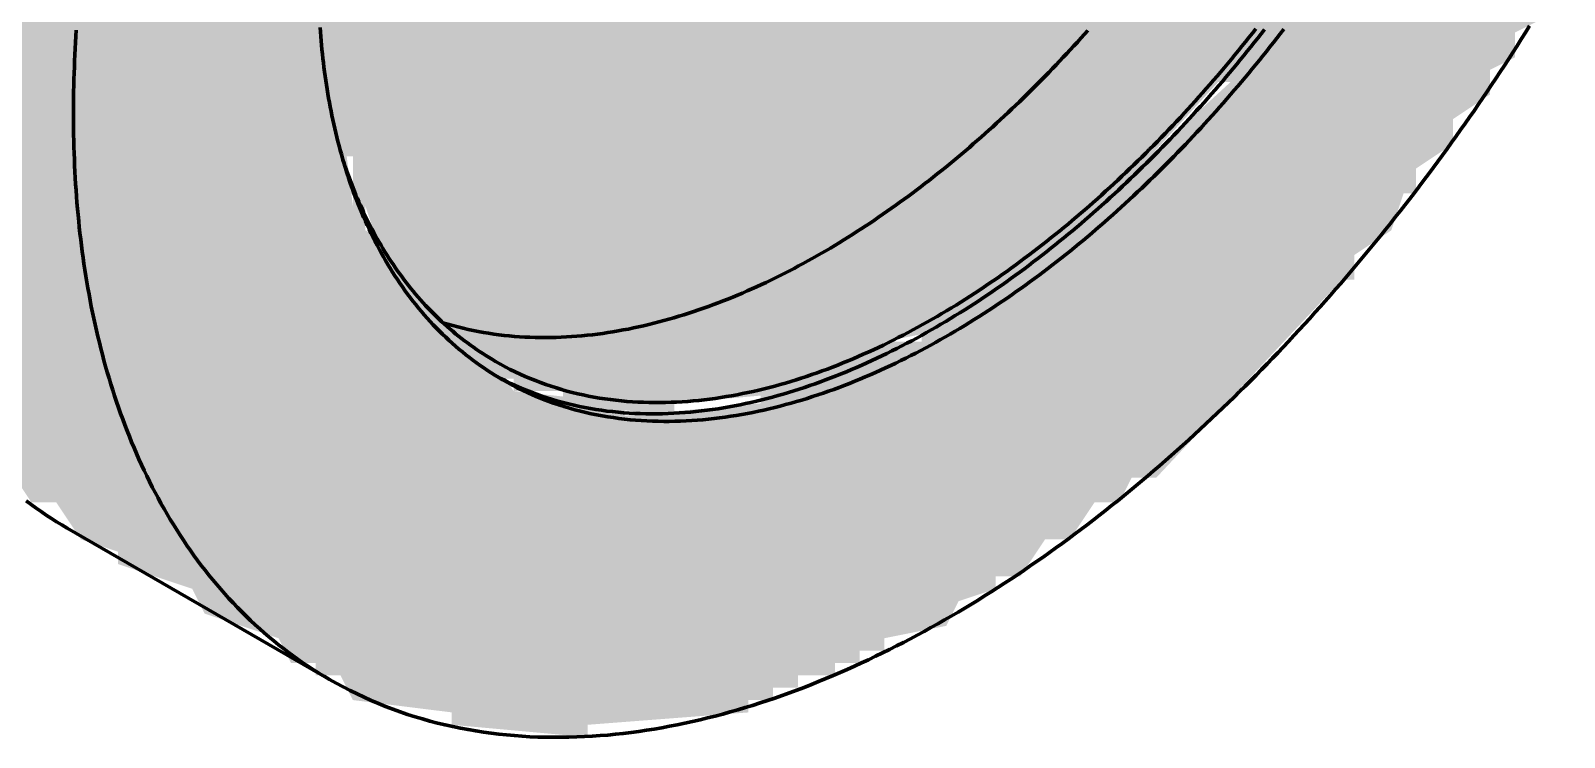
# Model space of a CAD drawing. Header units: millimetres. Extents: x 0 to 420, y 0 to 297.
# Drawn here: x 225.61 to 238.02, y 169.97 to 175.68 of the extents above; entities that cross this region are included whole.
import ezdxf

# ---------------------------------------------------------------- set-up
doc = ezdxf.new("R2010")
doc.units = ezdxf.units.MM
doc.layers.add('01-VISIBLE', color=7, linetype='CONTINUOUS', lineweight=70)
doc.layers.add('13-GRAFICA', color=30, linetype='CONTINUOUS', lineweight=18)

msp = doc.modelspace()

# ---------------------------------------------------------------- hatches: boundary and pattern name
at = {"layer": '13-GRAFICA', "true_color": 0x202020}
h = msp.add_hatch(color=7, dxfattribs=at)
h.dxf.hatch_style = 1
h.paths.add_polyline_path([(224.0185, 174.9682), (223.9185, 174.9682), (223.9185, 177.6682), (224.0185, 177.6682), (224.0185, 178.1682), (224.1185, 178.1682), (224.2185, 179.2682), (224.3185, 179.2682), (224.3185, 179.5682), (224.4185, 179.5682), (224.6185, 180.4682), (224.7185, 180.4682), (224.7185, 180.6682), (224.8185, 180.6682), (225.0185, 181.5682), (225.1185, 181.5682), (225.3185, 182.1682), (225.5185, 182.2682), (225.5185, 182.4682), (225.6185, 182.4682), (225.6185, 182.6682), (225.7185, 182.6682), (225.7185, 182.8682), (225.8185, 182.8682), (225.8185, 183.0682), (225.9185, 183.0682), (226.1185, 183.6682), (226.3185, 183.7682), (226.3185, 183.9682), (226.4185, 183.9682), (226.4185, 184.0682), (226.6185, 184.1682), (226.6185, 184.3682), (226.9185, 184.5682), (226.9185, 184.7682), (227.0185, 184.7682), (227.1185, 185.0682), (227.4185, 185.2682), (227.4185, 185.4682), (228.0185, 186.0254), (228.0185, 177.3682), (228.0185, 175.0682), (228.0185, 170.4682), (227.9185, 170.4682), (227.9185, 170.5682), (227.7185, 170.5682), (227.6185, 170.7682), (227.0185, 170.9682), (226.9185, 171.1682), (226.3185, 171.3682), (226.3185, 171.4682), (226.0185, 171.5682), (225.8185, 171.8682), (225.6185, 171.8682), (225.4185, 172.1682), (225.2185, 172.1682), (225.2185, 172.2682), (224.9185, 172.4682), (224.8185, 172.8682), (224.6185, 172.9682), (224.5185, 173.3682), (224.3185, 173.4682), (224.3185, 173.7682), (224.2185, 173.7682), (224.2185, 174.1682), (224.1185, 174.1682)])
at = {"layer": '13-GRAFICA', "true_color": 0xa5a8ac}
h = msp.add_hatch(color=7, dxfattribs=at)
h.dxf.hatch_style = 1
h.paths.add_polyline_path([(234.0185, 185.4682), (234.3185, 185.4682), (234.3185, 185.5682), (235.6185, 185.6682), (235.6185, 185.5682), (236.4185, 185.4682), (236.5185, 185.2682), (236.7185, 185.2682), (236.8185, 185.0682), (237.0185, 185.0682), (237.0185, 184.9682), (237.2185, 184.8682), (237.3185, 184.4682), (237.5185, 184.3682), (237.5185, 184.1682), (237.6185, 184.1682), (237.6185, 183.9682), (237.7185, 183.9682), (237.7185, 183.6682), (237.8185, 183.6682), (237.9185, 182.7682), (238.0185, 182.7682), (238.0185, 181.3682), (237.9185, 181.3682), (237.9185, 180.7682), (237.8185, 180.7682), (237.7185, 179.7682), (237.6185, 179.7682), (237.6185, 179.4682), (237.5185, 179.4682), (237.5185, 179.2682), (237.4185, 179.2682), (237.2185, 178.3682), (237.1185, 178.3682), (237.1185, 178.1682), (237.0185, 178.1682), (237.0185, 177.9682), (236.9185, 177.9682), (236.9185, 177.7682), (236.8185, 177.7682), (236.6185, 177.1682), (236.4185, 177.0682), (236.3185, 176.6682), (236.1185, 176.5682), (236.1185, 176.3682), (235.9185, 176.2682), (235.9185, 176.0682), (235.6185, 175.8682), (235.6185, 175.6682), (235.3185, 175.4682), (235.3185, 175.2682), (235.2185, 175.2682), (234.1185, 174.0682), (234.0185, 174.0682), (234.0185, 178.9682), (234.0185, 185.3682)])
h = msp.add_hatch(color=7, dxfattribs=at)
h.dxf.hatch_style = 1
h.paths.add_polyline_path([(229.4185, 172.8682), (229.3185, 173.0682), (229.1185, 173.0682), (229.0185, 173.2682), (228.8185, 173.2682), (228.8185, 173.4682), (228.6185, 173.5682), (228.5185, 173.9682), (228.4185, 173.9682), (228.3185, 174.2682), (228.2185, 174.2682), (228.2185, 174.6682), (228.1185, 174.6682), (228.1185, 175.0682), (228.0185, 175.0682), (228.0185, 177.3682), (228.1185, 177.3682), (228.1185, 177.8682), (228.2185, 177.8682), (228.2185, 178.4682), (228.3185, 178.4682), (228.3185, 178.6682), (228.4185, 178.6682), (228.4185, 178.9682), (228.5185, 178.9682), (228.7185, 179.8682), (228.8185, 179.8682), (228.8185, 180.0682), (228.9185, 180.0682), (228.9185, 180.2682), (229.0185, 180.2682), (229.2185, 180.8682), (229.4185, 180.9682), (229.6185, 181.5682), (229.7185, 181.5682), (229.8185, 181.8682), (230.1185, 182.0682), (230.1185, 182.2682), (230.2185, 182.2682), (230.3185, 182.5682), (230.6185, 182.7682), (230.6185, 182.9682), (230.7185, 182.9682), (231.8185, 184.1682), (232.0185, 184.1682), (232.2185, 184.4682), (232.3185, 184.4682), (232.3185, 178.9682), (232.3185, 178.4682), (232.3185, 173.0682), (232.3185, 172.9682), (232.1185, 172.9682), (232.1185, 172.8682), (231.9185, 172.8682), (231.9185, 172.7682), (230.8185, 172.6682), (230.8185, 172.5682), (229.9185, 172.6682), (229.9185, 172.7682), (229.5185, 172.7682), (229.5185, 172.8682)])
at = {"layer": '13-GRAFICA', "true_color": 0x202020}
h = msp.add_hatch(color=7, dxfattribs=at)
h.dxf.hatch_style = 1
h.paths.add_polyline_path([(237.8185, 175.7682), (237.6185, 175.6682), (237.6185, 175.4682), (237.4185, 175.3682), (237.4185, 175.1682), (237.1185, 174.9682), (237.1185, 174.7682), (236.8185, 174.5682), (236.8185, 174.3682), (236.7185, 174.3682), (236.6185, 174.0682), (236.3185, 173.8682), (236.3185, 173.6682), (236.2185, 173.6682), (234.7185, 172.0682), (234.5185, 172.0682), (234.4185, 171.8682), (234.2185, 171.8682), (234.0185, 171.5682), (233.8185, 171.5682), (233.6185, 171.2682), (233.4185, 171.2682), (233.4185, 171.1682), (233.1185, 171.0682), (233.0185, 170.8682), (232.5185, 170.7682), (232.5185, 170.6682), (232.3185, 170.6682), (232.3185, 170.5682), (232.1185, 170.5682), (232.1185, 170.4682), (231.8185, 170.4682), (231.8185, 170.3682), (231.6185, 170.3682), (231.6185, 170.2682), (231.4185, 170.2682), (231.4185, 170.1682), (230.1185, 170.0682), (230.1185, 169.9682), (229.0185, 170.0682), (229.0185, 170.1682), (228.2185, 170.2682), (228.1185, 170.4682), (228.0185, 170.4682), (228.0185, 175.0682), (228.1185, 175.0682), (228.2185, 174.2682), (228.3185, 174.2682), (228.3185, 174.0682), (228.5185, 173.9682), (228.6185, 173.5682), (228.8185, 173.4682), (228.8185, 173.2682), (229.0185, 173.2682), (229.1185, 173.0682), (229.3185, 173.0682), (229.5185, 172.7682), (230.4185, 172.6682), (230.4185, 172.5682), (231.5185, 172.6682), (231.5185, 172.7682), (231.9185, 172.7682), (231.9185, 172.8682), (232.1185, 172.8682), (232.1185, 172.9682), (232.3185, 172.9682), (232.3185, 173.0682), (232.5185, 173.0682), (232.5185, 173.1682), (232.8185, 173.1682), (232.8185, 173.2682), (233.0185, 173.2682), (233.2185, 173.5682), (233.4185, 173.5682), (233.5185, 173.7682), (233.7185, 173.7682), (233.9185, 174.0682), (234.1185, 174.0682), (234.1185, 174.1682), (235.3185, 175.2682), (235.3185, 175.4682), (235.6185, 175.6682), (235.6185, 175.8682), (235.9185, 176.0682), (235.9185, 176.2682), (236.0185, 176.2682), (236.1185, 176.5682), (236.3185, 176.6682), (236.4185, 177.0682), (236.6185, 177.1682), (236.6185, 177.3682), (236.7185, 177.3682), (236.7185, 177.5682), (236.8185, 177.5682), (236.8185, 177.7682), (236.9185, 177.7682), (236.9185, 177.9682), (237.0185, 177.9682), (237.0185, 178.1682), (237.1185, 178.1682), (237.1185, 178.3682), (237.2185, 178.3682), (237.4185, 179.2682), (237.5185, 179.2682), (237.6185, 179.7682), (237.7185, 179.7682), (237.7185, 180.2682), (237.8185, 180.2682), (237.8185, 180.7682), (237.9185, 180.7682), (237.9185, 181.3682), (238.0185, 181.3682), (238.0185, 176.3682)])
at = {"layer": '13-GRAFICA', "true_color": 0xa5a8ac}
h = msp.add_hatch(color=7, dxfattribs=at)
h.dxf.hatch_style = 1
h.paths.add_polyline_path([(233.9185, 174.0682), (233.7185, 173.7682), (233.5185, 173.7682), (233.4185, 173.5682), (233.2185, 173.5682), (233.0185, 173.2682), (232.5185, 173.1682), (232.5185, 173.0682), (232.3185, 173.0682), (232.3185, 178.4682), (232.4185, 178.4682), (232.4185, 178.2682), (232.7185, 178.1682), (232.7185, 178.0682), (233.7185, 178.3682), (233.7185, 178.5682), (233.9185, 178.6682), (233.9185, 178.9682), (234.0185, 178.9682), (234.0185, 174.0682)])

# ---------------------------------------------------------------- linework, layer by layer
at = {"layer": '01-VISIBLE'}
msp.add_line((225.9077, 171.6597), (228.0291, 170.4349), dxfattribs=at)
for points in [[(225.9813, 175.6889), (225.9781, 175.6391), (225.975, 175.5893), (225.9723, 175.5395), (225.9697, 175.4896), (225.9674, 175.4398), (225.9654, 175.3899), (225.9636, 175.34), (225.962, 175.2902), (225.9607, 175.2403), (225.9597, 175.1904), (225.9589, 175.1405), (225.9583, 175.0906), (225.958, 175.0407), (225.958, 174.9908), (225.9583, 174.9409), (225.9588, 174.891), (225.9596, 174.8411), (225.9606, 174.7912), (225.962, 174.7413), (225.9636, 174.6914), (225.9655, 174.6415), (225.9677, 174.5917), (225.9701, 174.5418), (225.9729, 174.492), (225.9759, 174.4422), (225.9792, 174.3924), (225.9829, 174.3426), (225.9868, 174.2929), (225.9911, 174.2432), (225.9956, 174.1935), (226.0005, 174.1438), (226.0056, 174.0942), (226.0111, 174.0446), (226.0169, 173.995), (226.023, 173.9455), (226.0295, 173.896), (226.0362, 173.8465), (226.0434, 173.7971), (226.0508, 173.7478), (226.0586, 173.6985), (226.0667, 173.6493), (226.0752, 173.6001), (226.084, 173.551), (226.0932, 173.5019), (226.1027, 173.4529), (226.1126, 173.404), (226.1228, 173.3552), (226.1335, 173.3064), (226.1444, 173.2577), (226.1558, 173.2091), (226.1676, 173.1606), (226.1797, 173.1122), (226.1922, 173.0639), (226.2051, 173.0157), (226.2184, 172.9676), (226.2321, 172.9196), (226.2462, 172.8717), (226.2607, 172.824), (226.2756, 172.7764), (226.291, 172.7289), (226.3067, 172.6815), (226.3229, 172.6343), (226.3395, 172.5873), (226.3565, 172.5404), (226.374, 172.4936), (226.3919, 172.447), (226.4103, 172.4006), (226.4291, 172.3544), (226.4483, 172.3083), (226.468, 172.2625), (226.4882, 172.2168), (226.5088, 172.1714), (226.5299, 172.1262), (226.5514, 172.0811), (226.5734, 172.0364), (226.5959, 171.9918), (226.6189, 171.9475), (226.6424, 171.9035), (226.6663, 171.8597), (226.6908, 171.8162), (226.7157, 171.773), (226.7411, 171.73), (226.767, 171.6874), (226.7934, 171.645), (226.8204, 171.603), (226.8478, 171.5613), (226.8757, 171.5199), (226.9041, 171.4789), (226.933, 171.4382), (226.9625, 171.3979), (226.9924, 171.358), (227.0229, 171.3185), (227.0538, 171.2794), (227.0853, 171.2406), (227.1173, 171.2023), (227.1498, 171.1644), (227.1827, 171.127), (227.2162, 171.09), (227.2502, 171.0534), (227.2847, 171.0174), (227.3197, 170.9818), (227.3552, 170.9467), (227.3912, 170.9121), (227.4276, 170.878), (227.4646, 170.8445), (227.502, 170.8115), (227.5399, 170.779), (227.5782, 170.7471), (227.6171, 170.7157), (227.6563, 170.6849), (227.696, 170.6547), (227.7362, 170.6251), (227.7768, 170.5961), (227.8178, 170.5676), (227.8593, 170.5398), (227.9011, 170.5127), (227.9434, 170.4861), (227.986, 170.4602), (228.0291, 170.4349)], [(227.9532, 175.7092), (227.9558, 175.6733), (227.9586, 175.6375), (227.9617, 175.6017), (227.965, 175.5659), (227.9685, 175.5302), (227.9722, 175.4944), (227.9761, 175.4587), (227.9803, 175.423), (227.9847, 175.3874), (227.9894, 175.3518), (227.9942, 175.3162), (227.9994, 175.2806), (228.0047, 175.2451), (228.0103, 175.2096), (228.0162, 175.1741), (228.0223, 175.1387), (228.0286, 175.1033), (228.0352, 175.068), (228.0421, 175.0327), (228.0492, 174.9975), (228.0566, 174.9624), (228.0642, 174.9273), (228.0721, 174.8922), (228.0803, 174.8572), (228.0888, 174.8223), (228.0975, 174.7874), (228.1065, 174.7527), (228.1158, 174.718), (228.1254, 174.6833), (228.1353, 174.6488), (228.1454, 174.6143), (228.1559, 174.5799), (228.1666, 174.5456), (228.1776, 174.5114), (228.189, 174.4774), (228.2006, 174.4434), (228.2126, 174.4095), (228.2248, 174.3757), (228.2374, 174.342), (228.2503, 174.3085), (228.2635, 174.2751), (228.2771, 174.2418), (228.2909, 174.2087), (228.3051, 174.1756), (228.3196, 174.1428), (228.3345, 174.1101), (228.3496, 174.0775), (228.3652, 174.0451), (228.381, 174.0128), (228.3972, 173.9808), (228.4138, 173.9489), (228.4307, 173.9172), (228.4479, 173.8856), (228.4655, 173.8543), (228.4834, 173.8232), (228.5017, 173.7923), (228.5204, 173.7615), (228.5394, 173.7311), (228.5588, 173.7008), (228.5785, 173.6708), (228.5986, 173.641), (228.6191, 173.6115), (228.6399, 173.5822), (228.6611, 173.5532), (228.6827, 173.5244), (228.7046, 173.496), (228.7269, 173.4678), (228.7496, 173.4399), (228.7726, 173.4123), (228.796, 173.385), (228.8197, 173.3581), (228.8438, 173.3314), (228.8683, 173.3051), (228.8931, 173.2792), (228.9183, 173.2535), (228.9439, 173.2283), (228.9698, 173.2034), (228.996, 173.1788), (229.0226, 173.1547), (229.0496, 173.1309), (229.0768, 173.1075), (229.1045, 173.0845), (229.1324, 173.062), (229.1607, 173.0398), (229.1893, 173.018), (229.2182, 172.9967), (229.2474, 172.9758), (229.277, 172.9554), (229.3068, 172.9353), (229.337, 172.9158), (229.3674, 172.8967), (229.3981, 172.878), (229.4291, 172.8598)], [(228.0291, 170.4349), (228.084, 170.4039), (228.1395, 170.3739), (228.1955, 170.345), (228.2521, 170.3172), (228.3092, 170.2904), (228.3667, 170.2647), (228.4248, 170.2401), (228.4833, 170.2165), (228.5422, 170.1941), (228.6015, 170.1727), (228.6612, 170.1524), (228.7213, 170.1332), (228.7817, 170.1151), (228.8424, 170.0981), (228.9034, 170.0821), (228.9647, 170.0672), (229.0262, 170.0534), (229.088, 170.0406), (229.1499, 170.0289), (229.2121, 170.0182), (229.2744, 170.0086), (229.3369, 170), (229.3995, 169.9924), (229.4622, 169.9858), (229.525, 169.9802), (229.5879, 169.9756), (229.6508, 169.9719), (229.7138, 169.9692), (229.7769, 169.9674), (229.8399, 169.9666), (229.903, 169.9666), (229.966, 169.9676), (230.0291, 169.9694), (230.0921, 169.9722), (230.155, 169.9757), (230.2179, 169.9802), (230.2808, 169.9854), (230.3435, 169.9915), (230.4062, 169.9984), (230.4688, 170.0061), (230.5313, 170.0145), (230.5937, 170.0237), (230.6559, 170.0337), (230.7181, 170.0443), (230.7801, 170.0558), (230.842, 170.0679), (230.9037, 170.0807), (230.9653, 170.0942), (231.0268, 170.1084), (231.0881, 170.1232), (231.1492, 170.1387), (231.2102, 170.1548), (231.2709, 170.1716), (231.3316, 170.1889), (231.392, 170.2069), (231.4523, 170.2254), (231.5124, 170.2446), (231.5723, 170.2643), (231.632, 170.2846), (231.6915, 170.3054), (231.7508, 170.3267), (231.81, 170.3486), (231.8689, 170.371), (231.9277, 170.394), (231.9862, 170.4174), (232.0445, 170.4413), (232.1027, 170.4657), (232.1606, 170.4906), (232.2184, 170.516), (232.2759, 170.5418), (232.3332, 170.5681), (232.3903, 170.5948), (232.4472, 170.622), (232.5039, 170.6496), (232.5604, 170.6776), (232.6167, 170.706), (232.6728, 170.7349), (232.7286, 170.7641), (232.7843, 170.7938), (232.8397, 170.8238), (232.895, 170.8543), (232.95, 170.8851), (233.0048, 170.9163), (233.0594, 170.9478), (233.1138, 170.9797), (233.168, 171.012), (233.2219, 171.0446), (233.2757, 171.0776), (233.3292, 171.1109), (233.3826, 171.1445), (233.4357, 171.1785), (233.4886, 171.2128), (233.5413, 171.2474), (233.5938, 171.2824), (233.6461, 171.3176), (233.6982, 171.3532), (233.75, 171.389), (233.8017, 171.4252), (233.8532, 171.4616), (233.9044, 171.4984), (233.9554, 171.5354), (234.0063, 171.5728), (234.0569, 171.6104), (234.1073, 171.6482), (234.1575, 171.6864), (234.2075, 171.7248), (234.2573, 171.7635), (234.3069, 171.8024), (234.3563, 171.8416), (234.4055, 171.8811), (234.4545, 171.9208), (234.5033, 171.9608), (234.5518, 172.001), (234.6002, 172.0414), (234.6484, 172.0821), (234.6964, 172.123), (234.7441, 172.1642), (234.7917, 172.2056), (234.8391, 172.2472), (234.8862, 172.2891), (234.9332, 172.3312), (234.98, 172.3735), (235.0265, 172.416), (235.0729, 172.4587), (235.1191, 172.5017), (235.165, 172.5448), (235.2108, 172.5882), (235.2564, 172.6318), (235.3018, 172.6756), (235.3469, 172.7196), (235.3919, 172.7638), (235.4367, 172.8082), (235.4813, 172.8527), (235.5257, 172.8975), (235.5699, 172.9425), (235.6139, 172.9877), (235.6577, 173.033), (235.7013, 173.0786), (235.7448, 173.1243), (235.788, 173.1702), (235.831, 173.2163), (235.8739, 173.2626), (235.9165, 173.309), (235.9589, 173.3557), (236.0012, 173.4025), (236.0433, 173.4495), (236.0851, 173.4966), (236.1268, 173.5439), (236.1683, 173.5914), (236.2096, 173.6391), (236.2507, 173.6869), (236.2916, 173.7349), (236.3323, 173.783), (236.3728, 173.8314), (236.4132, 173.8798), (236.4533, 173.9285), (236.4933, 173.9773), (236.533, 174.0262), (236.5726, 174.0753), (236.612, 174.1246), (236.6511, 174.174), (236.6901, 174.2235), (236.7289, 174.2732), (236.7675, 174.3231), (236.806, 174.3731), (236.8442, 174.4233), (236.8822, 174.4736), (236.9201, 174.524), (236.9577, 174.5746), (236.9952, 174.6253), (237.0324, 174.6762), (237.0695, 174.7272), (237.1064, 174.7783), (237.1431, 174.8296), (237.1796, 174.8811), (237.2159, 174.9326), (237.252, 174.9843), (237.2879, 175.0361), (237.3236, 175.0881), (237.3592, 175.1402), (237.3945, 175.1924), (237.4297, 175.2448), (237.4646, 175.2973), (237.4994, 175.3499), (237.534, 175.4026), (237.5683, 175.4555), (237.6025, 175.5085), (237.6365, 175.5616), (237.6703, 175.6148), (237.7039, 175.6682), (237.7373, 175.7217)], [(228.9471, 173.3212), (228.9874, 173.309), (229.0279, 173.2974), (229.0686, 173.2865), (229.1095, 173.2763), (229.1505, 173.2668), (229.1917, 173.2579), (229.233, 173.2497), (229.2744, 173.2422), (229.316, 173.2353), (229.3576, 173.229), (229.3994, 173.2234), (229.4412, 173.2184), (229.4831, 173.2141), (229.5251, 173.2104), (229.5671, 173.2073), (229.6091, 173.2048), (229.6512, 173.2029), (229.6933, 173.2015), (229.7354, 173.2008), (229.7775, 173.2007), (229.8197, 173.2011), (229.8618, 173.2021), (229.9039, 173.2036), (229.9459, 173.2057), (229.988, 173.2083), (230.03, 173.2114), (230.0719, 173.2151), (230.1139, 173.2193), (230.1557, 173.2239), (230.1975, 173.2291), (230.2393, 173.2348), (230.2809, 173.2409), (230.3225, 173.2475), (230.3641, 173.2546), (230.4055, 173.2621), (230.4469, 173.2701), (230.4881, 173.2785), (230.5293, 173.2873), (230.5704, 173.2966), (230.6114, 173.3063), (230.6523, 173.3164), (230.6931, 173.3269), (230.7338, 173.3378), (230.7744, 173.3491), (230.8148, 173.3608), (230.8552, 173.3728), (230.8954, 173.3853), (230.9356, 173.3981), (230.9756, 173.4112), (231.0155, 173.4247), (231.0553, 173.4386), (231.0949, 173.4528), (231.1345, 173.4673), (231.1739, 173.4821), (231.2132, 173.4973), (231.2523, 173.5128), (231.2914, 173.5286), (231.3303, 173.5448), (231.3691, 173.5612), (231.4077, 173.5779), (231.4463, 173.5949), (231.4847, 173.6122), (231.5229, 173.6298), (231.5611, 173.6477), (231.5991, 173.6659), (231.637, 173.6843), (231.6747, 173.703), (231.7123, 173.7219), (231.7498, 173.7411), (231.7872, 173.7606), (231.8244, 173.7803), (231.8615, 173.8003), (231.8984, 173.8205), (231.9353, 173.841), (231.972, 173.8616), (232.0085, 173.8826), (232.0449, 173.9037), (232.0812, 173.9251), (232.1174, 173.9467), (232.1534, 173.9685), (232.1893, 173.9905), (232.2251, 174.0128), (232.2607, 174.0353), (232.2962, 174.0579), (232.3316, 174.0808), (232.3668, 174.1039), (232.4019, 174.1272), (232.4369, 174.1506), (232.4718, 174.1743), (232.5065, 174.1982), (232.5411, 174.2222), (232.5755, 174.2465), (232.6098, 174.2709), (232.644, 174.2955), (232.6781, 174.3203), (232.712, 174.3452), (232.7458, 174.3704), (232.7795, 174.3957), (232.813, 174.4212), (232.8464, 174.4468), (232.8797, 174.4726), (232.9128, 174.4986), (232.9459, 174.5248), (232.9788, 174.5511), (233.0115, 174.5776), (233.0442, 174.6042), (233.0767, 174.631), (233.1091, 174.6579), (233.1413, 174.685), (233.1735, 174.7122), (233.2055, 174.7396), (233.2373, 174.7672), (233.2691, 174.7948), (233.3007, 174.8227), (233.3322, 174.8506), (233.3636, 174.8787), (233.3948, 174.907), (233.4259, 174.9354), (233.4569, 174.9639), (233.4878, 174.9925), (233.5186, 175.0213), (233.5492, 175.0503), (233.5797, 175.0793), (233.6101, 175.1085), (233.6403, 175.1378), (233.6704, 175.1673), (233.7004, 175.1968), (233.7303, 175.2265), (233.7601, 175.2563), (233.7897, 175.2863), (233.8192, 175.3163), (233.8486, 175.3465), (233.8779, 175.3768), (233.907, 175.4072), (233.936, 175.4377), (233.9649, 175.4684), (233.9937, 175.4991), (234.0224, 175.53), (234.0509, 175.561), (234.0793, 175.5921), (234.1076, 175.6233), (234.1358, 175.6546), (234.1638, 175.6861)], [(229.373, 173.0076), (229.412, 172.9856), (229.4514, 172.9643), (229.4912, 172.9438), (229.5313, 172.924), (229.5719, 172.905), (229.6127, 172.8868), (229.654, 172.8693), (229.6955, 172.8526), (229.7373, 172.8366), (229.7794, 172.8214), (229.8218, 172.807), (229.8645, 172.7934), (229.9074, 172.7805), (229.9505, 172.7685), (229.9938, 172.7571), (230.0373, 172.7466), (230.081, 172.7367), (230.1248, 172.7277), (230.1688, 172.7194), (230.2129, 172.7118), (230.2572, 172.705), (230.3015, 172.6988), (230.346, 172.6934), (230.3905, 172.6888), (230.4351, 172.6848), (230.4798, 172.6815), (230.5245, 172.6789), (230.5692, 172.677), (230.6139, 172.6757), (230.6587, 172.6751), (230.7035, 172.6751), (230.7482, 172.6758), (230.793, 172.6771), (230.8377, 172.6791), (230.8824, 172.6816), (230.9271, 172.6848), (230.9717, 172.6885), (231.0163, 172.6928), (231.0608, 172.6977), (231.1052, 172.7031), (231.1496, 172.7091), (231.1939, 172.7157), (231.2381, 172.7227), (231.2822, 172.7303), (231.3262, 172.7384), (231.3702, 172.747), (231.414, 172.7561), (231.4577, 172.7657), (231.5014, 172.7758), (231.5449, 172.7863), (231.5883, 172.7973), (231.6316, 172.8088), (231.6747, 172.8207), (231.7178, 172.833), (231.7607, 172.8457), (231.8035, 172.8589), (231.8461, 172.8725), (231.8887, 172.8865), (231.9311, 172.9009), (231.9733, 172.9157), (232.0155, 172.9308), (232.0574, 172.9464), (232.0993, 172.9623), (232.141, 172.9786), (232.1826, 172.9952), (232.224, 173.0122), (232.2653, 173.0295), (232.3064, 173.0472), (232.3474, 173.0652), (232.3882, 173.0835), (232.4289, 173.1022), (232.4695, 173.1212), (232.5099, 173.1404), (232.5502, 173.16), (232.5903, 173.1799), (232.6302, 173.2001), (232.67, 173.2206), (232.7097, 173.2414), (232.7492, 173.2624), (232.7886, 173.2838), (232.8278, 173.3054), (232.8669, 173.3272), (232.9058, 173.3494), (232.9445, 173.3718), (232.9832, 173.3944), (233.0216, 173.4174), (233.0599, 173.4405), (233.0981, 173.4639), (233.1361, 173.4876), (233.174, 173.5115), (233.2117, 173.5356), (233.2493, 173.5599), (233.2867, 173.5845), (233.324, 173.6093), (233.3611, 173.6343), (233.3981, 173.6596), (233.4349, 173.685), (233.4716, 173.7107), (233.5081, 173.7366), (233.5445, 173.7627), (233.5807, 173.789), (233.6168, 173.8155), (233.6528, 173.8422), (233.6886, 173.8691), (233.7242, 173.8962), (233.7597, 173.9234), (233.7951, 173.9509), (233.8303, 173.9786), (233.8653, 174.0064), (233.9003, 174.0344), (233.935, 174.0626), (233.9697, 174.091), (234.0042, 174.1195), (234.0385, 174.1483), (234.0727, 174.1771), (234.1068, 174.2062), (234.1407, 174.2354), (234.1745, 174.2648), (234.2081, 174.2944), (234.2416, 174.3241), (234.2749, 174.354), (234.3081, 174.384), (234.3412, 174.4142), (234.3741, 174.4445), (234.4069, 174.475), (234.4395, 174.5057), (234.472, 174.5365), (234.5044, 174.5674), (234.5366, 174.5985), (234.5687, 174.6297), (234.6006, 174.6611), (234.6324, 174.6926), (234.6641, 174.7243), (234.6956, 174.7561), (234.727, 174.788), (234.7582, 174.8201), (234.7893, 174.8523), (234.8203, 174.8846), (234.8511, 174.9171), (234.8818, 174.9497), (234.9124, 174.9824), (234.9428, 175.0153), (234.9731, 175.0483), (235.0032, 175.0814), (235.0332, 175.1146), (235.0631, 175.1479), (235.0928, 175.1814), (235.1224, 175.215), (235.1519, 175.2487), (235.1812, 175.2826), (235.2104, 175.3165), (235.2394, 175.3506), (235.2683, 175.3848), (235.2971, 175.4191), (235.3257, 175.4535), (235.3542, 175.488), (235.3826, 175.5227), (235.4108, 175.5574), (235.4389, 175.5923), (235.4669, 175.6273), (235.4947, 175.6624), (235.5224, 175.6975)], [(229.3764, 172.8911), (229.4162, 172.8699), (229.4564, 172.8495), (229.497, 172.8298), (229.538, 172.8109), (229.5793, 172.7928), (229.6209, 172.7754), (229.6628, 172.7588), (229.705, 172.743), (229.7475, 172.7279), (229.7903, 172.7136), (229.8333, 172.7001), (229.8766, 172.6874), (229.9201, 172.6754), (229.9637, 172.6642), (230.0076, 172.6537), (230.0517, 172.644), (230.0959, 172.6351), (230.1402, 172.6269), (230.1847, 172.6194), (230.2293, 172.6127), (230.274, 172.6067), (230.3187, 172.6014), (230.3636, 172.5968), (230.4085, 172.5929), (230.4535, 172.5898), (230.4985, 172.5873), (230.5436, 172.5854), (230.5887, 172.5843), (230.6338, 172.5838), (230.6789, 172.5839), (230.724, 172.5847), (230.769, 172.5861), (230.8141, 172.5881), (230.8591, 172.5908), (230.9041, 172.594), (230.949, 172.5978), (230.9939, 172.6022), (231.0387, 172.6072), (231.0835, 172.6127), (231.1282, 172.6188), (231.1728, 172.6255), (231.2173, 172.6326), (231.2617, 172.6403), (231.3061, 172.6485), (231.3503, 172.6572), (231.3945, 172.6664), (231.4385, 172.676), (231.4825, 172.6862), (231.5263, 172.6968), (231.57, 172.7079), (231.6136, 172.7194), (231.6571, 172.7314), (231.7004, 172.7438), (231.7437, 172.7566), (231.7868, 172.7699), (231.8297, 172.7836), (231.8726, 172.7977), (231.9153, 172.8121), (231.9579, 172.827), (232.0003, 172.8423), (232.0426, 172.8579), (232.0848, 172.8739), (232.1268, 172.8903), (232.1687, 172.907), (232.2104, 172.9241), (232.252, 172.9415), (232.2934, 172.9593), (232.3347, 172.9774), (232.3759, 172.9958), (232.4169, 173.0146), (232.4578, 173.0336), (232.4985, 173.053), (232.5391, 173.0727), (232.5795, 173.0927), (232.6198, 173.113), (232.6599, 173.1336), (232.6999, 173.1545), (232.7397, 173.1756), (232.7794, 173.1971), (232.8189, 173.2188), (232.8583, 173.2407), (232.8975, 173.263), (232.9366, 173.2855), (232.9755, 173.3083), (233.0143, 173.3313), (233.0529, 173.3546), (233.0914, 173.3781), (233.1297, 173.4018), (233.1679, 173.4258), (233.2059, 173.4501), (233.2438, 173.4745), (233.2815, 173.4992), (233.3191, 173.5242), (233.3565, 173.5493), (233.3938, 173.5747), (233.431, 173.6003), (233.468, 173.6261), (233.5048, 173.6521), (233.5415, 173.6783), (233.578, 173.7047), (233.6144, 173.7313), (233.6507, 173.7581), (233.6868, 173.7852), (233.7228, 173.8124), (233.7586, 173.8398), (233.7942, 173.8674), (233.8298, 173.8952), (233.8651, 173.9231), (233.9004, 173.9513), (233.9355, 173.9796), (233.9704, 174.0081), (234.0052, 174.0368), (234.0399, 174.0657), (234.0744, 174.0947), (234.1087, 174.1239), (234.143, 174.1533), (234.177, 174.1828), (234.211, 174.2125), (234.2448, 174.2423), (234.2784, 174.2724), (234.3119, 174.3025), (234.3453, 174.3329), (234.3785, 174.3634), (234.4116, 174.394), (234.4446, 174.4248), (234.4774, 174.4557), (234.51, 174.4868), (234.5426, 174.5181), (234.5749, 174.5495), (234.6072, 174.581), (234.6393, 174.6127), (234.6713, 174.6445), (234.7031, 174.6764), (234.7348, 174.7085), (234.7663, 174.7407), (234.7977, 174.7731), (234.829, 174.8056), (234.8601, 174.8382), (234.8911, 174.871), (234.922, 174.9039), (234.9527, 174.9369), (234.9833, 174.97), (235.0137, 175.0033), (235.044, 175.0367), (235.0742, 175.0702), (235.1042, 175.1038), (235.1341, 175.1376), (235.1639, 175.1715), (235.1935, 175.2055), (235.223, 175.2396), (235.2523, 175.2739), (235.2815, 175.3082), (235.3106, 175.3427), (235.3395, 175.3773), (235.3683, 175.412), (235.397, 175.4468), (235.4255, 175.4817), (235.4539, 175.5168), (235.4822, 175.5519), (235.5103, 175.5872), (235.5383, 175.6225), (235.5661, 175.658), (235.5939, 175.6936)], [(229.4291, 172.8598), (229.4686, 172.8375), (229.5085, 172.8159), (229.5489, 172.7951), (229.5896, 172.775), (229.6307, 172.7557), (229.6722, 172.7372), (229.714, 172.7195), (229.7561, 172.7025), (229.7985, 172.6864), (229.8412, 172.671), (229.8842, 172.6564), (229.9275, 172.6426), (229.971, 172.6295), (230.0147, 172.6172), (230.0586, 172.6058), (230.1027, 172.595), (230.147, 172.5851), (230.1915, 172.5759), (230.2361, 172.5675), (230.2808, 172.5598), (230.3257, 172.5528), (230.3707, 172.5466), (230.4158, 172.5412), (230.4609, 172.5364), (230.5061, 172.5324), (230.5514, 172.529), (230.5967, 172.5264), (230.6421, 172.5245), (230.6875, 172.5232), (230.7329, 172.5226), (230.7783, 172.5226), (230.8237, 172.5233), (230.8691, 172.5246), (230.9144, 172.5266), (230.9598, 172.5292), (231.005, 172.5324), (231.0503, 172.5362), (231.0955, 172.5405), (231.1406, 172.5455), (231.1857, 172.551), (231.2307, 172.5571), (231.2756, 172.5637), (231.3204, 172.5709), (231.3652, 172.5786), (231.4098, 172.5868), (231.4544, 172.5955), (231.4988, 172.6048), (231.5432, 172.6145), (231.5874, 172.6247), (231.6315, 172.6354), (231.6756, 172.6465), (231.7194, 172.6581), (231.7632, 172.6702), (231.8069, 172.6827), (231.8504, 172.6956), (231.8938, 172.709), (231.937, 172.7228), (231.9802, 172.7369), (232.0232, 172.7515), (232.066, 172.7665), (232.1087, 172.7819), (232.1513, 172.7977), (232.1938, 172.8138), (232.2361, 172.8303), (232.2782, 172.8472), (232.3202, 172.8644), (232.3621, 172.882), (232.4038, 172.8999), (232.4454, 172.9182), (232.4868, 172.9368), (232.5281, 172.9557), (232.5692, 172.9749), (232.6101, 172.9945), (232.651, 173.0143), (232.6916, 173.0345), (232.7322, 173.055), (232.7725, 173.0758), (232.8128, 173.0968), (232.8528, 173.1182), (232.8928, 173.1398), (232.9325, 173.1617), (232.9721, 173.1839), (233.0116, 173.2064), (233.0509, 173.2291), (233.0901, 173.252), (233.1291, 173.2753), (233.1679, 173.2988), (233.2066, 173.3225), (233.2452, 173.3465), (233.2836, 173.3707), (233.3218, 173.3952), (233.3599, 173.4199), (233.3979, 173.4448), (233.4357, 173.4699), (233.4733, 173.4953), (233.5108, 173.5209), (233.5482, 173.5468), (233.5854, 173.5728), (233.6224, 173.599), (233.6593, 173.6255), (233.6961, 173.6522), (233.7327, 173.679), (233.7691, 173.7061), (233.8054, 173.7334), (233.8416, 173.7608), (233.8776, 173.7885), (233.9134, 173.8164), (233.9491, 173.8444), (233.9847, 173.8726), (234.0201, 173.901), (234.0554, 173.9296), (234.0905, 173.9584), (234.1255, 173.9874), (234.1603, 174.0165), (234.195, 174.0458), (234.2295, 174.0752), (234.2639, 174.1049), (234.2982, 174.1347), (234.3323, 174.1647), (234.3662, 174.1948), (234.4, 174.2251), (234.4337, 174.2556), (234.4672, 174.2862), (234.5006, 174.3169), (234.5339, 174.3479), (234.567, 174.3789), (234.5999, 174.4102), (234.6327, 174.4415), (234.6654, 174.4731), (234.6979, 174.5047), (234.7303, 174.5366), (234.7626, 174.5685), (234.7947, 174.6006), (234.8266, 174.6329), (234.8585, 174.6653), (234.8902, 174.6978), (234.9217, 174.7304), (234.9531, 174.7632), (234.9844, 174.7961), (235.0155, 174.8292), (235.0465, 174.8624), (235.0773, 174.8957), (235.108, 174.9292), (235.1386, 174.9627), (235.169, 174.9964), (235.1993, 175.0303), (235.2294, 175.0642), (235.2594, 175.0983), (235.2893, 175.1325), (235.319, 175.1668), (235.3486, 175.2012), (235.3781, 175.2358), (235.4074, 175.2704), (235.4366, 175.3052), (235.4656, 175.3401), (235.4945, 175.3751), (235.5233, 175.4103), (235.5519, 175.4455), (235.5804, 175.4809), (235.6088, 175.5163), (235.637, 175.5519), (235.665, 175.5876), (235.693, 175.6234), (235.7208, 175.6593), (235.7484, 175.6953)], [(228.1383, 174.6385), (228.1478, 174.6097), (228.1575, 174.581), (228.1675, 174.5523), (228.1777, 174.5238), (228.1882, 174.4953), (228.1988, 174.4669), (228.2097, 174.4386), (228.2208, 174.4104), (228.2322, 174.3822), (228.2437, 174.3542), (228.2555, 174.3263), (228.2676, 174.2984), (228.2799, 174.2707), (228.2924, 174.2431), (228.3052, 174.2156), (228.3182, 174.1882), (228.3315, 174.1609), (228.345, 174.1338), (228.3587, 174.1067), (228.3727, 174.0798), (228.387, 174.053), (228.4015, 174.0264), (228.4162, 173.9999), (228.4313, 173.9736), (228.4465, 173.9474), (228.4621, 173.9213), (228.4778, 173.8954), (228.4939, 173.8697), (228.5102, 173.8441), (228.5268, 173.8187), (228.5436, 173.7935), (228.5607, 173.7684), (228.578, 173.7435), (228.5957, 173.7188), (228.6135, 173.6943), (228.6317, 173.67), (228.6501, 173.6459), (228.6688, 173.622), (228.6877, 173.5983), (228.7069, 173.5749), (228.7264, 173.5516), (228.7461, 173.5286), (228.7661, 173.5058), (228.7863, 173.4832), (228.8069, 173.4608), (228.8276, 173.4388), (228.8487, 173.4169), (228.87, 173.3953), (228.8915, 173.374), (228.9133, 173.3529), (228.9354, 173.3321), (228.9577, 173.3115), (228.9802, 173.2913), (229.0031, 173.2713), (229.0261, 173.2515), (229.0494, 173.2321), (229.0729, 173.213), (229.0967, 173.1942), (229.1207, 173.1756), (229.145, 173.1574), (229.1694, 173.1395), (229.1941, 173.1219), (229.219, 173.1046), (229.2442, 173.0876), (229.2695, 173.071), (229.2951, 173.0546), (229.3209, 173.0386), (229.3468, 173.023), (229.373, 173.0076)], [(225.5747, 171.8794), (225.6149, 171.8498), (225.6555, 171.8208), (225.6965, 171.7924), (225.738, 171.7646), (225.7798, 171.7374), (225.8221, 171.7109), (225.8647, 171.6849), (225.9077, 171.6597)]]:
    msp.add_lwpolyline(points, dxfattribs=at)

doc.saveas('drawing.dxf')
